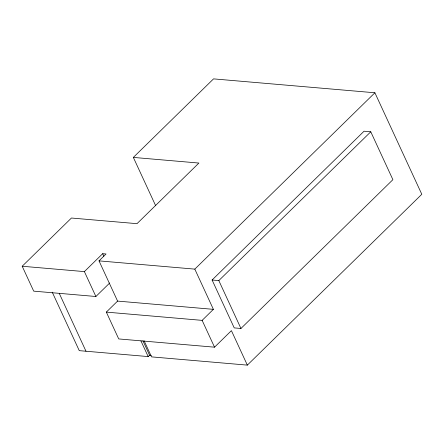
<?xml version="1.0" encoding="UTF-8"?>
<svg xmlns="http://www.w3.org/2000/svg" width="444" height="444" viewBox="0 0 444 444"><rect width="100%" height="100%" fill="white"/><g stroke="black" fill="none" stroke-linecap="round" stroke-linejoin="round"><path stroke-width="0.67" d="M109.696 282.989L95.893 296.503L33.705 291.147L22.2 266.25L71.44 218.026L136.991 223.671L198.895 163.053L133.344 157.409L155.639 205.655M133.344 157.409L213.542 78.877L374.897 92.774L421.8 194.283L247.341 365.123L151.537 356.876L144.178 340.942M22.2 266.25L84.388 271.606L102.681 253.696L106.038 253.985L99.006 260.872L117.588 301.093L213.392 309.346L194.811 269.125L99.006 260.872M247.341 365.123L231.413 330.647L214.53 347.18L118.726 338.933L106.332 312.115L117.588 301.093M194.811 269.125L374.897 92.774M212.099 280.009L364.047 131.213L370.773 131.79L392.896 179.676L240.948 328.471L234.227 327.894L212.099 280.009L218.825 280.591L370.773 131.79M52.259 292.202L79.265 350.649L148.179 356.582L149.584 355.206L151.265 355.35M106.332 312.115L202.137 320.368L213.392 309.346M218.825 280.591L240.948 328.471M202.137 320.368L214.53 347.18M102.681 253.696L103.835 256.199M142.924 340.792L149.584 355.206M140.92 340.887L148.179 356.582M84.388 271.606L95.893 296.503M59.291 293.456L85.986 351.226"/></g></svg>
